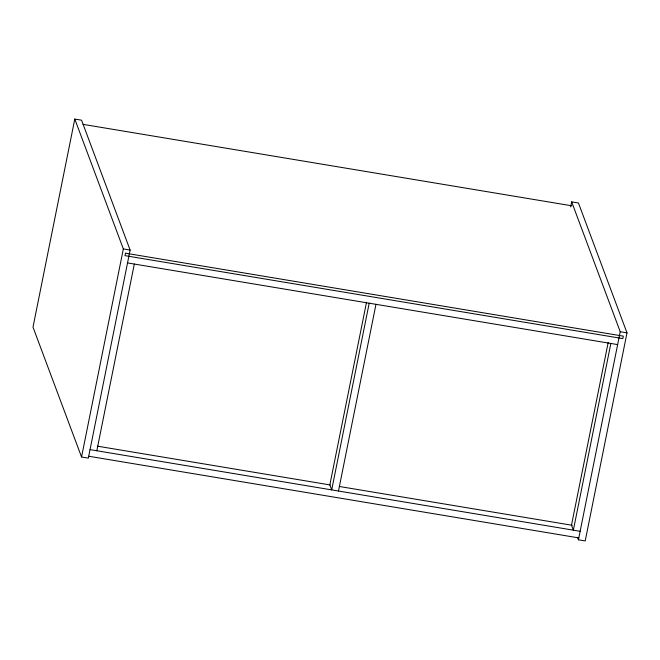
<?xml version="1.0" encoding="UTF-8"?>
<svg xmlns="http://www.w3.org/2000/svg" width="660" height="660" viewBox="0 0 660 660"><rect width="100%" height="100%" fill="white"/><g stroke="black" fill="none" stroke-linecap="round" stroke-linejoin="round"><path stroke-width="0.99" d="M74.786 119.064L33 327.146L81.551 457.001L88.333 458.131L130.119 250.058L81.568 120.194L74.786 119.064L123.337 248.927L81.551 457.001M96.822 450.747L134.318 264.049M366.523 302.23L329.835 484.894L331.7 489.893L369.196 303.188M338.481 491.023L375.977 304.318M570.653 206.918L571.667 201.869L578.449 202.999L627 332.854L585.214 540.936L578.432 539.806L577.714 537.875M608.182 342.507L571.494 525.162L573.358 530.161L610.855 343.464M578.432 539.806L620.218 331.733L571.667 201.869M83.028 124.352L571.733 205.788M123.337 248.927L130.119 250.058M620.218 331.733L627 332.854M127.537 262.919L617.636 344.594M97.325 446.152L330.173 484.952M339.322 486.478L572.17 525.278M90.04 449.617L580.14 531.292M88.712 456.241L578.812 537.908M125.491 253.192L124.996 255.651L622.842 338.613L623.337 336.154L125.491 253.192"/></g></svg>
